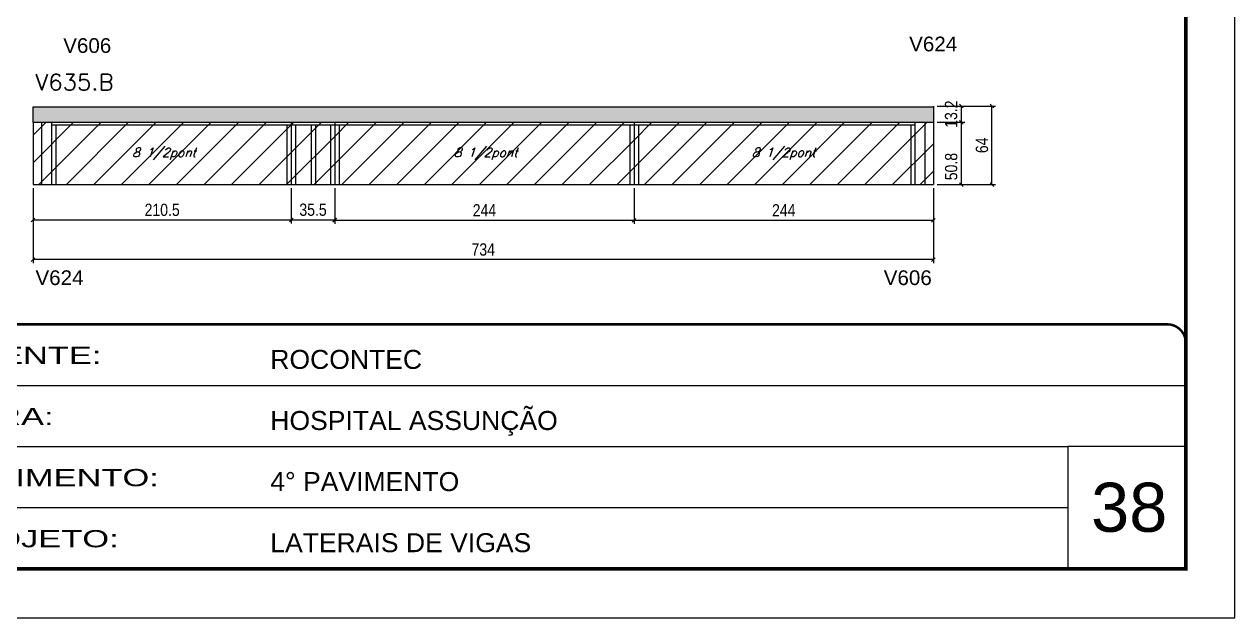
# Model space of a CAD drawing. Extents: x -20960 to -5926, y -2106 to 21915.
# Drawn here: x -10124 to -9137, y 10528 to 11012 of the extents above; entities that cross this region are included whole.
import ezdxf

# ---------------------------------------------------------------- set-up
doc = ezdxf.new("R2010")
doc.units = 0
doc.linetypes.add('CONTINUO', pattern=[0])
doc.linetypes.add('DASHED', pattern=[0.75, 0.5, -0.25])
for name, color, linetype in [('5', 5, 'Continuous'), ('COTA', 241, 'Continuous'), ('Painéis', 200, 'Continuous'), ('Reaproveitamento', 251, 'Continuous'), ('SARR_2.2x7', 40, 'Continuous'), ('SARR_3.5x7', 81, 'Continuous'), ('texto', 7, 'Continuous')]:
    doc.layers.add(name, color=color, linetype=linetype)
for name, color, linetype, lineweight in [('CARIMBO', 255, 'Continuous', 9), ('Folhas', 255, 'Continuous', 9), ('SARRAFO DE PRESSAO', 251, 'DASHED', 9), ('Texto Seção', 7, 'Continuous', 15)]:
    doc.layers.add(name, color=color, linetype=linetype, lineweight=lineweight)
doc.styles.add('ARIAL', font='arial.ttf')
doc.styles.add('COTA TECNICA', font='techl___.ttf', dxfattribs={"height": 10})
doc.styles.add('REGUA-120', font='ROMANS.shx', dxfattribs={"height": 15})
doc.styles.add('Romans', font='romans.shx')
doc.styles.get("Standard").update_dxf_attribs({"font": 'arial.ttf'})
doc.styles.add('Tecnologia', font='')
doc.styles.get('Tecnologia').set_extended_font_data('Forgotten Futurist')
doc.dimstyles.new('PAINEL', dxfattribs={"dimtxt": 10, "dimasz": 3, "dimexe": 3, "dimexo": 3, "dimgap": 3, "dimtad": 1, "dimdec": 1, "dimzin": 12, "dimdsep": 46, "dimtxsty": 'COTA TECNICA', "dimblk1": 'OBLIQUE', "dimblk2": 'OBLIQUE', "dimsah": 1, "dimcen": 0.9, "dimclrd": 4, "dimclre": 4, "dimclrt": 240, "dimadec": 1, "dimazin": 3, "dimtfac": 1, "dimtdec": 1, "dimtmove": 0, "dimatfit": 3, "dimfxl": 1, "dimtolj": 1, "dimtzin": 12, "dimarcsym": 0})
pattern_1 = [(45, (-149344.29, -11585.064), (-11.2253202, 11.2253202), [])]

# ---------------------------------------------------------------- blocks, each defined once
blk = doc.blocks.new('9999999999')
at = {"color": 30, "linetype": 'CONTINUO'}
for p, q in [((98564.56, 34379.64), (99583.98, 34379.64)), ((98564.56, 34329.83), (99487.98, 34329.83)), ((99583.98, 34329.83), (99487.98, 34329.83)), ((99487.98, 34329.83), (99487.98, 34230.21)), ((98564.56, 34280.02), (99487.98, 34280.02))]:
    blk.add_line(p, q, dxfattribs=at)
at = {"color": 30, "linetype": 'CONTINUO', "const_width": 2}
blk.add_lwpolyline([(99583.98, 34230.21), (99583.98, 34414.45, 0.414214), (99568.98, 34429.45), (98228.98, 34429.45, 0.414214), (98213.98, 34414.45), (98213.98, 34245.21, 0.414214), (98228.98, 34230.21), (99583.98, 34230.21)], format="xyb", dxfattribs=at)
at = {"layer": 'Folhas'}
blk.add_lwpolyline([(98138.98, 34190.21), (99623.98, 34190.21), (99623.98, 35240.21), (98138.98, 35240.21)], close=True, dxfattribs=at)
at = {"layer": 'Folhas', "color": 30, "const_width": 3}
blk.add_lwpolyline([(98213.98, 34230.21), (99583.98, 34230.21), (99583.98, 35200.21), (98213.98, 35200.21)], close=True, dxfattribs=at)
at = {"color": 7, "linetype": 'Continuous', "ltscale": 5, "style": 'ARIAL'}
for s, height, p in [('ROCONTEC', 15.483, (98837.68, 34393.13)), ('HOSPITAL ASSUNÇÃO', 15.4829, (98837.68, 34343.32)), ('4° PAVIMENTO', 15.4829, (98837.68, 34293.51)), ('LATERAIS DE VIGAS', 15.4829, (98837.68, 34243.7))]:
    blk.add_text(s, height=height, dxfattribs=at).set_placement(p)
at = {"layer": 'Folhas', "color": 7, "style": 'Tecnologia', "width": 1.5}
for s, p in [('CLIENTE:', (98573.65, 34397.17)), ('OBRA:', (98573.65, 34347.31)), ('PAVIMENTO:', (98573.65, 34297.5)), ('PROJETO:', (98573.65, 34247.69))]:
    blk.add_text(s, height=14, dxfattribs=at).set_placement(p)
blk = doc.blocks.new('_Oblique')
at = {"color": 0, "linetype": 'ByBlock', "lineweight": -2}
blk.add_line((-0.5, -0.5), (0.5, 0.5), dxfattribs=at)
blk = doc.blocks.new('*D1285')
at = {"layer": 'COTA', "color": 4, "linetype": 'ByBlock', "lineweight": -2, "transparency": 16777216}
for p, q in [((-9379.71, 10932.23), (-9357.02, 10932.23)), ((-9360.02, 10932.23), (-9360.02, 10881.43)), ((-9379.71, 10881.43), (-9357.02, 10881.43))]:
    blk.add_line(p, q, dxfattribs=at)
at = {"layer": 'Defpoints', "color": 0, "linetype": 'ByBlock', "transparency": 16777216}
for p in [(-9382.71, 10932.23), (-9382.71, 10881.43), (-9360.02, 10881.43)]:
    blk.add_point(p, dxfattribs=at)
at = {"layer": 'COTA', "color": 4, "linetype": 'ByBlock', "lineweight": -2, "transparency": 16777216, "xscale": 3, "yscale": 3, "zscale": 3}
for p, rotation in [((-9360.02, 10932.23), 90), ((-9360.02, 10881.43), 270)]:
    blk.add_blockref('_Oblique', p, dxfattribs=dict(at, rotation=rotation))
at = {"layer": 'COTA', "color": 240, "linetype": 'ByBlock', "transparency": 16777216, "insert": (-9368.15, 10896.09), "char_height": 10, "attachment_point": 5, "rotation": 90, "style": 'COTA TECNICA'}
blk.add_mtext('\\A1;50.8', dxfattribs=at)
blk = doc.blocks.new('*D1286')
at = {"layer": 'COTA', "color": 4, "linetype": 'ByBlock', "lineweight": -2, "transparency": 16777216}
for p, q in [((-9379.71, 10945.43), (-9357.02, 10945.43)), ((-9360.02, 10945.43), (-9360.02, 10932.23)), ((-9379.71, 10932.23), (-9357.02, 10932.23))]:
    blk.add_line(p, q, dxfattribs=at)
at = {"layer": 'Defpoints', "color": 0, "linetype": 'ByBlock', "transparency": 16777216}
for p in [(-9382.71, 10945.43), (-9382.71, 10932.23), (-9360.02, 10932.23)]:
    blk.add_point(p, dxfattribs=at)
at = {"layer": 'COTA', "color": 4, "linetype": 'ByBlock', "lineweight": -2, "transparency": 16777216, "xscale": 3, "yscale": 3, "zscale": 3}
for p, rotation in [((-9360.02, 10945.43), 90), ((-9360.02, 10932.23), 270)]:
    blk.add_blockref('_Oblique', p, dxfattribs=dict(at, rotation=rotation))
at = {"layer": 'COTA', "color": 240, "linetype": 'ByBlock', "transparency": 16777216, "insert": (-9368.24, 10938.83), "char_height": 10, "attachment_point": 5, "rotation": 90, "style": 'COTA TECNICA'}
blk.add_mtext('\\A1;13.2', dxfattribs=at)
blk = doc.blocks.new('*D1287')
at = {"layer": 'COTA', "color": 4, "linetype": 'ByBlock', "lineweight": -2, "transparency": 16777216}
for p, q in [((-9870.71, 10878.43), (-9870.71, 10849.38)), ((-9626.71, 10878.43), (-9626.71, 10849.38)), ((-9870.71, 10852.38), (-9626.71, 10852.38))]:
    blk.add_line(p, q, dxfattribs=at)
at = {"layer": 'Defpoints', "color": 0, "linetype": 'ByBlock', "transparency": 16777216}
for p in [(-9870.71, 10881.43), (-9626.71, 10881.43), (-9626.71, 10852.38)]:
    blk.add_point(p, dxfattribs=at)
at = {"layer": 'COTA', "color": 4, "linetype": 'ByBlock', "lineweight": -2, "transparency": 16777216, "xscale": 3, "yscale": 3, "zscale": 3, "rotation": 180}
blk.add_blockref('_Oblique', (-9870.71, 10852.38), dxfattribs=at)
at = {"layer": 'COTA', "color": 4, "linetype": 'ByBlock', "lineweight": -2, "transparency": 16777216, "xscale": 3, "yscale": 3, "zscale": 3}
blk.add_blockref('_Oblique', (-9626.71, 10852.38), dxfattribs=at)
at = {"layer": 'COTA', "color": 240, "linetype": 'ByBlock', "transparency": 16777216, "insert": (-9748.71, 10860.45), "char_height": 10, "attachment_point": 5, "style": 'COTA TECNICA'}
blk.add_mtext('\\A1;244', dxfattribs=at)
blk = doc.blocks.new('*D1288')
at = {"layer": 'COTA', "color": 4, "linetype": 'ByBlock', "lineweight": -2, "transparency": 16777216}
for p, q in [((-9626.71, 10878.43), (-9626.71, 10849.38)), ((-9382.71, 10878.43), (-9382.71, 10849.38)), ((-9626.71, 10852.38), (-9382.71, 10852.38))]:
    blk.add_line(p, q, dxfattribs=at)
at = {"layer": 'Defpoints', "color": 0, "linetype": 'ByBlock', "transparency": 16777216}
for p in [(-9626.71, 10881.43), (-9382.71, 10881.43), (-9382.71, 10852.38)]:
    blk.add_point(p, dxfattribs=at)
at = {"layer": 'COTA', "color": 4, "linetype": 'ByBlock', "lineweight": -2, "transparency": 16777216, "xscale": 3, "yscale": 3, "zscale": 3, "rotation": 180}
blk.add_blockref('_Oblique', (-9626.71, 10852.38), dxfattribs=at)
at = {"layer": 'COTA', "color": 4, "linetype": 'ByBlock', "lineweight": -2, "transparency": 16777216, "xscale": 3, "yscale": 3, "zscale": 3}
blk.add_blockref('_Oblique', (-9382.71, 10852.38), dxfattribs=at)
at = {"layer": 'COTA', "color": 240, "linetype": 'ByBlock', "transparency": 16777216, "insert": (-9504.71, 10860.45), "char_height": 10, "attachment_point": 5, "style": 'COTA TECNICA'}
blk.add_mtext('\\A1;244', dxfattribs=at)
blk = doc.blocks.new('*D1289')
at = {"layer": 'COTA', "color": 4, "linetype": 'ByBlock', "lineweight": -2, "transparency": 16777216}
for p, q in [((-9379.71, 10945.43), (-9331.98, 10945.43)), ((-9334.98, 10881.43), (-9334.98, 10945.43)), ((-9379.71, 10881.43), (-9331.98, 10881.43))]:
    blk.add_line(p, q, dxfattribs=at)
at = {"layer": 'Defpoints', "color": 0, "linetype": 'ByBlock', "transparency": 16777216}
for p in [(-9382.71, 10945.43), (-9334.98, 10945.43), (-9382.71, 10881.43)]:
    blk.add_point(p, dxfattribs=at)
at = {"layer": 'COTA', "color": 4, "linetype": 'ByBlock', "lineweight": -2, "transparency": 16777216, "xscale": 3, "yscale": 3, "zscale": 3}
for p, rotation in [((-9334.98, 10945.43), 90), ((-9334.98, 10881.43), 270)]:
    blk.add_blockref('_Oblique', p, dxfattribs=dict(at, rotation=rotation))
at = {"layer": 'COTA', "color": 240, "linetype": 'ByBlock', "transparency": 16777216, "insert": (-9343.08, 10913.43), "char_height": 10, "attachment_point": 5, "rotation": 90, "style": 'COTA TECNICA'}
blk.add_mtext('\\A1;64', dxfattribs=at)
blk = doc.blocks.new('*D1395')
at = {"layer": 'COTA', "color": 4, "lineweight": -2, "transparency": 16777216}
for p, q in [((-10116.71, 10878.43), (-10116.71, 10849.65)), ((-9906.21, 10878.43), (-9906.21, 10849.65)), ((-10116.71, 10852.65), (-9906.21, 10852.65))]:
    blk.add_line(p, q, dxfattribs=at)
at = {"layer": 'Defpoints', "color": 0, "transparency": 16777216}
for p in [(-10116.71, 10881.43), (-9906.21, 10881.43), (-9906.21, 10852.65)]:
    blk.add_point(p, dxfattribs=at)
at = {"layer": 'COTA', "color": 4, "lineweight": -2, "transparency": 16777216, "xscale": 3, "yscale": 3, "zscale": 3, "rotation": 180}
blk.add_blockref('_Oblique', (-10116.71, 10852.65), dxfattribs=at)
at = {"layer": 'COTA', "color": 4, "lineweight": -2, "transparency": 16777216, "xscale": 3, "yscale": 3, "zscale": 3}
blk.add_blockref('_Oblique', (-9906.21, 10852.65), dxfattribs=at)
at = {"layer": 'COTA', "color": 240, "transparency": 16777216, "insert": (-10011.46, 10860.76), "char_height": 10, "attachment_point": 5, "style": 'COTA TECNICA'}
blk.add_mtext('\\A1;210.5', dxfattribs=at)
blk = doc.blocks.new('*D1396')
at = {"layer": 'COTA', "color": 4, "lineweight": -2, "transparency": 16777216}
for p, q in [((-9906.21, 10878.43), (-9906.21, 10849.65)), ((-9870.71, 10878.43), (-9870.71, 10849.65)), ((-9906.21, 10852.65), (-9870.71, 10852.65))]:
    blk.add_line(p, q, dxfattribs=at)
at = {"layer": 'Defpoints', "color": 0, "transparency": 16777216}
for p in [(-9906.21, 10881.43), (-9870.71, 10881.43), (-9870.71, 10852.65)]:
    blk.add_point(p, dxfattribs=at)
at = {"layer": 'COTA', "color": 4, "lineweight": -2, "transparency": 16777216, "xscale": 3, "yscale": 3, "zscale": 3, "rotation": 180}
blk.add_blockref('_Oblique', (-9906.21, 10852.65), dxfattribs=at)
at = {"layer": 'COTA', "color": 4, "lineweight": -2, "transparency": 16777216, "xscale": 3, "yscale": 3, "zscale": 3}
blk.add_blockref('_Oblique', (-9870.71, 10852.65), dxfattribs=at)
at = {"layer": 'COTA', "color": 240, "transparency": 16777216, "insert": (-9888.46, 10860.87), "char_height": 10, "attachment_point": 5, "style": 'COTA TECNICA'}
blk.add_mtext('\\A1;35.5', dxfattribs=at)
blk = doc.blocks.new('*D1379')
at = {"layer": 'COTA', "color": 4, "lineweight": -2, "ltscale": 25, "transparency": 16777216}
for p, q in [((-10116.71, 10878.43), (-10116.71, 10817.22)), ((-9382.71, 10878.43), (-9382.71, 10817.22)), ((-9382.71, 10820.22), (-10116.71, 10820.22))]:
    blk.add_line(p, q, dxfattribs=at)
at = {"layer": 'Defpoints', "color": 0, "ltscale": 25, "transparency": 16777216}
for p in [(-10116.71, 10881.43), (-9382.71, 10881.43), (-10116.71, 10820.22)]:
    blk.add_point(p, dxfattribs=at)
at = {"layer": 'COTA', "color": 4, "lineweight": -2, "ltscale": 25, "transparency": 16777216, "xscale": 3, "yscale": 3, "zscale": 3, "rotation": 180}
blk.add_blockref('_Oblique', (-10116.71, 10820.22), dxfattribs=at)
at = {"layer": 'COTA', "color": 4, "lineweight": -2, "ltscale": 25, "transparency": 16777216, "xscale": 3, "yscale": 3, "zscale": 3}
blk.add_blockref('_Oblique', (-9382.71, 10820.22), dxfattribs=at)
at = {"layer": 'COTA', "color": 240, "ltscale": 25, "transparency": 16777216, "insert": (-9749.71, 10828.44), "char_height": 10, "attachment_point": 5, "style": 'COTA TECNICA'}
blk.add_mtext('\\A1;734', dxfattribs=at)

msp = doc.modelspace()

# ---------------------------------------------------------------- hatches: boundary and pattern name
at = {"layer": 'COTA', "linetype": 'ByBlock'}
h = msp.add_hatch(dxfattribs=at)
h.set_pattern_fill('AR-CONC', color=256, scale=0.03)
h.set_pattern_definition([(50, (-150940.5044, -18643.4265), (5.46554007, -0.47817257), [0.5715, -6.2865]), (355, (-150940.5044, -18643.4265), (-1.05730264, 5.73170536), [0.4572, -5.02921753]), (100.4514447, (-150940.049, -18643.4663), (4.40823741, 5.25353256), [0.48570026, -5.34270734]), (46.1842, (-150940.5044, -18641.9025), (8.13237123, -1.26126984), [0.85725, -9.42975]), (96.6355576, (-150939.827, -18642.0076), (7.122124, 7.42278374), [0.7285507, -8.01406824]), (351.184151, (-150940.504, -18641.9025), (7.122124, 7.42278374), [0.685799, -7.54379196]), (21, (-150939.7424, -18642.2835), (4.54843174, -3.06795595), [0.5715, -6.2865]), (326, (-150939.7424, -18642.2835), (1.85406085, 5.52563898), [0.4572, -5.0292]), (71.451445, (-150939.3633, -18642.539), (6.40249258, 2.45768307), [0.48570026, -5.34269813]), (37.5, (-150940.5044, -18643.4265), (0.092658098, 2.536651166), [0, -4.96824, 0, -5.1054, 0, -5.04825]), (7.5, (-150940.5044, -18643.4265), (2.004589875, 3.005417245), [0, -2.91084, 0, -4.85394, 0, -1.92405]), (327.5, (-150942.2036, -18643.4265), (4.067717855, -0.17186232), [0, -1.905, 0, -5.9436, 0, -7.8867]), (317.5, (-150942.9656, -18643.4265), (4.44387544, 0.76279473), [0, -2.4765, 0, -3.94716, 0, -5.6007])])
h.paths.add_polyline_path([(-9382.71, 10932.23), (-9382.71, 10944.91), (-10116.71, 10944.91), (-10116.71, 10932.23)])
at = {"layer": 'Reaproveitamento', "ltscale": 25}
h = msp.add_hatch(dxfattribs=at)
h.set_pattern_fill('ANSI31', color=256, scale=5)
h.set_pattern_definition(pattern_1)
h.paths.add_polyline_path([(-9906.21, 10881.43), (-9906.21, 10932.23), (-10116.71, 10932.23), (-10116.71, 10881.43)])
h = msp.add_hatch(dxfattribs=at)
h.set_pattern_fill('ANSI31', color=256, scale=5)
h.set_pattern_definition(pattern_1)
h.paths.add_polyline_path([(-9870.71, 10932.23), (-9906.21, 10932.23), (-9906.21, 10881.43), (-9870.71, 10881.43)])
h = msp.add_hatch(dxfattribs=at)
h.set_pattern_fill('ANSI31', color=256, scale=5)
h.set_pattern_definition(pattern_1)
h.paths.add_polyline_path([(-9870.71, 10932.23), (-9870.71, 10881.43), (-9626.71, 10881.43), (-9626.71, 10932.23)])
h.paths.add_polyline_path([(-9780.74, 10899.17), (-9719.26, 10899.17), (-9714.25, 10913.69), (-9775.74, 10913.69)], flags=24)
h = msp.add_hatch(dxfattribs=at)
h.set_pattern_fill('ANSI31', color=256, scale=5)
h.set_pattern_definition(pattern_1)
h.paths.add_polyline_path([(-9626.71, 10932.23), (-9626.71, 10881.43), (-9382.71, 10881.43), (-9382.71, 10932.23)])
h.paths.add_polyline_path([(-9537.85, 10899.17), (-9476.37, 10899.17), (-9471.37, 10913.69), (-9532.85, 10913.69)], flags=24)

# ---------------------------------------------------------------- linework, layer by layer
at = {"layer": 'COTA', "linetype": 'ByBlock'}
for p, q in [((-9382.71, 10945.43), (-9382.71, 10932.23)), ((-10116.71, 10932.23), (-10116.71, 10944.91)), ((-10116.71, 10944.91), (-9382.71, 10944.91))]:
    msp.add_line(p, q, dxfattribs=at)
at = {"layer": 'Painéis', "linetype": 'ByBlock'}
for p, q in [((-10116.71, 10932.23), (-9382.71, 10932.23)), ((-10116.71, 10932.23), (-10116.71, 10881.43)), ((-9906.21, 10932.23), (-9906.21, 10881.43)), ((-9870.71, 10932.23), (-9870.71, 10881.43)), ((-9626.71, 10932.23), (-9626.71, 10881.43)), ((-9382.71, 10932.23), (-9382.71, 10881.43)), ((-10116.71, 10881.43), (-9382.71, 10881.43))]:
    msp.add_line(p, q, dxfattribs=at)
at = {"layer": 'SARR_2.2x7', "linetype": 'Continuous'}
for p, q in [((-10109.71, 10932.23), (-10109.71, 10881.43)), ((-10101.71, 10930.03), (-9397.71, 10930.03)), ((-9389.71, 10932.23), (-9389.71, 10881.43))]:
    msp.add_line(p, q, dxfattribs=at)
at = {"layer": 'SARR_3.5x7'}
for p, q in [((-10101.71, 10932.23), (-10101.71, 10881.43)), ((-10098.21, 10930.03), (-10098.21, 10881.43)), ((-9909.71, 10930.03), (-9909.71, 10881.43)), ((-9902.71, 10930.03), (-9902.71, 10881.43)), ((-9889.88, 10930.03), (-9889.88, 10881.43)), ((-9886.38, 10930.03), (-9886.38, 10881.43)), ((-9874.21, 10930.03), (-9874.21, 10881.43)), ((-9867.21, 10930.03), (-9867.21, 10881.43)), ((-9630.21, 10930.03), (-9630.21, 10881.43)), ((-9623.21, 10930.03), (-9623.21, 10881.43)), ((-9401.21, 10930.03), (-9401.21, 10881.43)), ((-9397.71, 10932.23), (-9397.71, 10881.43))]:
    msp.add_line(p, q, dxfattribs=at)

# ---------------------------------------------------------------- block references
at = {"layer": 'SARRAFO DE PRESSAO', "color": 6, "linetype": 'ByBlock'}
msp.add_blockref('9999999999', (-108760.98, -23661.99), dxfattribs=at)

# ---------------------------------------------------------------- texts
at = {"layer": '5', "linetype": 'Continuous'}
for s, p in [('V606', (-10092.1, 10988.78)), ('V624', (-9402.46, 10990.05)), ('V624', (-10114.74, 10799.49)), ('V606', (-9423.18, 10799.49))]:
    msp.add_text(s, height=12, rotation=359.99996, dxfattribs=at).set_placement(p)
at = {"layer": 'CARIMBO', "style": 'ARIAL'}
msp.add_text('38', height=40, dxfattribs=at).set_placement((-9254.14, 10598.36))
at = {"layer": 'texto', "color": 2, "char_height": 7.2737, "attachment_point": 5, "style": 'Romans'}
for insert in [(-10009.89, 10906.43), (-9747.67, 10906.43), (-9504.78, 10906.43)]:
    msp.add_mtext('{\\Q19;\\C256;8 1/2pont}', dxfattribs=dict(at, insert=insert))
at = {"layer": 'Texto Seção', "style": 'REGUA-120', "width": 1.05}
msp.add_text('V635.B', height=13, dxfattribs=at).set_placement((-10114.8, 10958.38))

# ---------------------------------------------------------------- dimensions: what is measured, and where the dimension line sits
at = {"layer": 'COTA', "linetype": 'ByBlock'}
for base, p1, p2, picture, middle in [((-9360.02, 10932.23), (-9382.71, 10945.43), (-9382.71, 10932.23), '*D1286', (-9360.02, 10938.83)), ((-9360.02, 10881.43), (-9382.71, 10932.23), (-9382.71, 10881.43), '*D1285', (-9360.02, 10896.09))]:
    dim = msp.add_linear_dim(base=base, p1=p1, p2=p2, angle=90, dimstyle='PAINEL', dxfattribs=at)
    dim.commit()
    dim.dimension.update_dxf_attribs({"geometry": picture, "text_midpoint": middle, "dimtype": 160})
dim = msp.add_linear_dim(base=(-9334.98, 10945.43), p1=(-9382.71, 10881.43), p2=(-9382.71, 10945.43), angle=90, dimstyle='PAINEL', dxfattribs=at)
dim.commit()
dim.dimension.update_dxf_attribs({"geometry": '*D1289', "text_midpoint": (-9343.08, 10913.43)})
at = {"layer": 'COTA'}
dim = msp.add_linear_dim(base=(-9906.21, 10852.65), p1=(-10116.71, 10881.43), p2=(-9906.21, 10881.43), dimstyle='PAINEL', dxfattribs=at)
dim.commit()
dim.dimension.update_dxf_attribs({"geometry": '*D1395', "text_midpoint": (-10011.46, 10860.76)})
at = {"layer": 'COTA', "ltscale": 25}
dim = msp.add_linear_dim(base=(-10116.71, 10820.22), p1=(-9382.71, 10881.43), p2=(-10116.71, 10881.43), dimstyle='PAINEL', dxfattribs=at)
dim.commit()
dim.dimension.update_dxf_attribs({"geometry": '*D1379', "text_midpoint": (-9749.71, 10828.44)})
at = {"layer": 'COTA'}
dim = msp.add_linear_dim(base=(-9870.71, 10852.65), p1=(-9906.21, 10881.43), p2=(-9870.71, 10881.43), dimstyle='PAINEL', override={"dimtmove": 1}, dxfattribs=at)
dim.commit()
dim.dimension.update_dxf_attribs({"geometry": '*D1396', "text_midpoint": (-9888.46, 10860.87)})
at = {"layer": 'COTA', "linetype": 'ByBlock'}
for base, p1, p2, picture, middle in [((-9626.71, 10852.38), (-9870.71, 10881.43), (-9626.71, 10881.43), '*D1287', (-9748.71, 10860.45)), ((-9382.71, 10852.38), (-9626.71, 10881.43), (-9382.71, 10881.43), '*D1288', (-9504.71, 10860.45))]:
    dim = msp.add_linear_dim(base=base, p1=p1, p2=p2, dimstyle='PAINEL', override={"dimtmove": 1}, dxfattribs=at)
    dim.commit()
    dim.dimension.update_dxf_attribs({"geometry": picture, "text_midpoint": middle})

doc.saveas('drawing.dxf')
